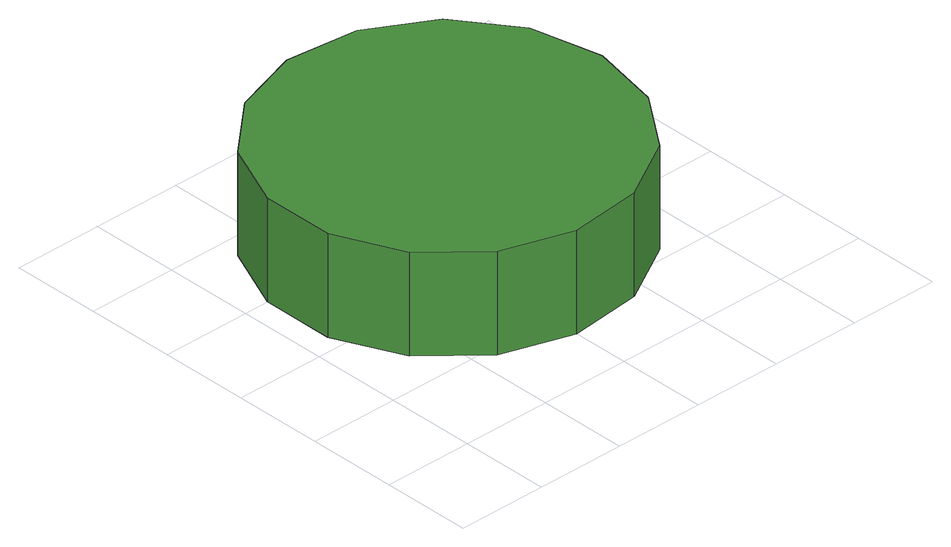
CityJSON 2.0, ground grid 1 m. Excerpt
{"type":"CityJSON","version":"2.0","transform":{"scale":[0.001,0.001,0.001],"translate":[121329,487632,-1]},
"CityObjects":{
"tree1":{"type":"SolitaryVegetationObject","attributes":{"function":"something"},"geometry":[{"type":"MultiSurface","lod":"1","boundaries":[[[0,1,2,3,4,5,6,7,8,9,10,11,12,13,14]],[[15,16,17,18,19,20,21,22,23,24,25,26,27,28,29]],[[0,29,28,1]],[[1,28,27,2]],[[2,27,26,3]],[[3,26,25,4]],[[4,25,24,5]],[[5,24,23,6]],[[6,23,22,7]],[[7,22,21,8]],[[8,21,20,9]],[[9,20,19,10]],[[10,19,18,11]],[[11,18,17,12]],[[12,17,16,13]],[[13,16,15,14]],[[14,15,29,0]]]}]}
},
"vertices":[
[4181,2595,1877],[4011,3396,1877],[3530,4058,1877],[2821,4467,1877],[2006,4553,1877],[1227,4300,1877],[619,3752,1877],[286,3004,1877],[286,2185,1877],[619,1437,1877],[1227,889,1877],[2006,636,1877],[2821,722,1877],[3530,1131,1877],[4011,1794,1877],[4011,1794,721],[3530,1131,721],[2821,722,721],[2006,636,721],[1227,889,721],[619,1437,721],[286,2185,721],[286,3004,721],[619,3752,721],[1227,4300,721],[2006,4553,721],[2821,4467,721],[3530,4058,721],[4011,3396,721],[4181,2595,721]
]}
